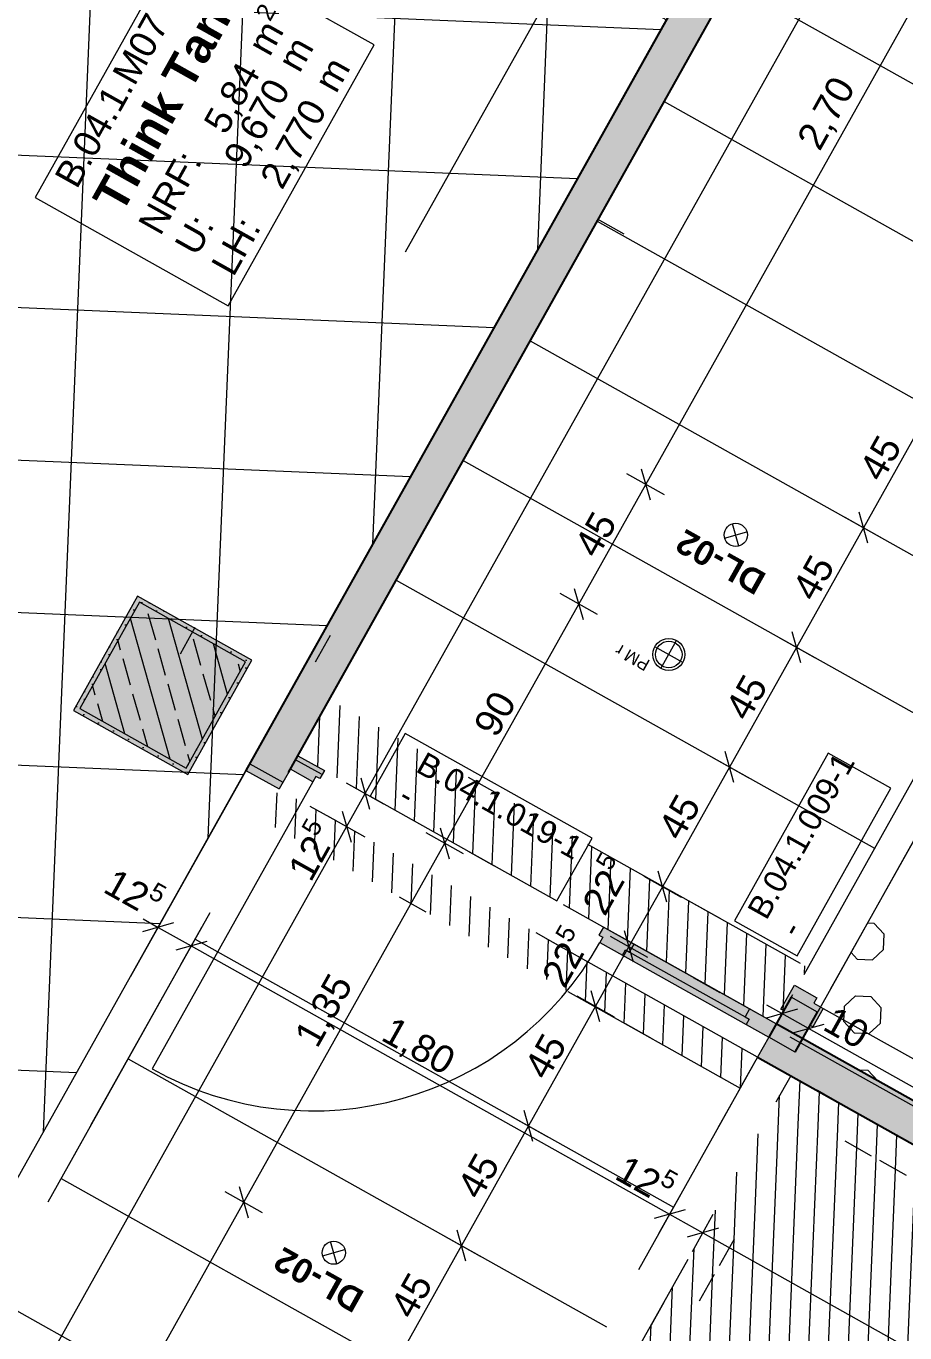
# Model space of a CAD drawing. Header units: metres. Extents: x -27.1 to 50.1, y 105.7 to 163.4.
# Drawn here: x -9.225 to -6.34, y 127.136 to 131.424 of the extents above; entities that cross this region are included whole.
import ezdxf

# ---------------------------------------------------------------- set-up
doc = ezdxf.new("R2010")
doc.units = ezdxf.units.M
doc.header["$MEASUREMENT"] = 0
for name, pattern in [('Punktlinie', [0.0035, 0, -0.0035]), ('Punktlinie_ eng', [0.00075, 0, -0.00075]), ('Strichlinie-über-Schnitt', [0.0023, 0.0008, -0.0015]), ('Strichpunktlinie', [0.006703, 0.003528, -0.001764, 0, -0.001411]), ('Wipeout_Contour', [1, 0, -1])]:
    doc.linetypes.add(name, pattern=pattern)
for name, color, linetype in [('00  Raster', 7, 'Continuous'), ('10  Fassade_Deckschraffur', 7, 'Continuous'), ('10  Stützen', 7, 'Continuous'), ('10  Stützen_Schnittschraffur', 7, 'Continuous'), ('20  Decke Abhangdecke', 7, 'Continuous'), ('20  Decke Abhangdecke_Deckschraffur', 7, 'Continuous'), ('20  Deckenspiegel + Einbauten', 7, 'Continuous'), ('20  Wand Leichtbau', 7, 'Continuous'), ('20  Wand Leichtbau_Deckschraffur', 7, 'Continuous'), ('20  Wand Leichtbau_Schnittschraffur', 7, 'Continuous'), ('20  Wand Leichtbau_Tür', 7, 'Continuous'), ('40  Bemaßung 1_ 50 Deckenspiegel', 7, 'Continuous'), ('50  NUF - Raumstempel', 7, 'Continuous'), ('50 NUF - Raumstempel MIETERAUSBAU', 7, 'Continuous'), ('Neubau_20  Decke Abhangdecke', 7, 'Continuous'), ('Neubau_20  Decke Abhangdecke_Deckschraffur', 7, 'Continuous'), ('Neubau_20  Deckenspiegel + Einbauten', 7, 'Continuous'), ('Neubau_40  Bemaßung 1_ 50 Deckenspiegel', 7, 'Continuous'), ('Neubau_50 NUF - Raumstempel MIETERAUSBAU', 7, 'Continuous')]:
    doc.layers.add(name, color=color, linetype=linetype)
doc.styles.add('ERSTELLTER_STIL_1', font='arial.ttf')
doc.styles.add('ERSTELLTER_STIL_2', font='arial.ttf')
pattern_1 = [(87.605446, (0, 0), (-0.06494324, 0.002715745), [])]

msp = doc.modelspace()

# ---------------------------------------------------------------- wipeouts: each hides what was drawn before it
at = {"color": 254, "linetype": 'Wipeout_Contour', "lineweight": 0, "ltscale": 578.896248}
msp.add_wipeout([(1.5068, 161.8649), (-18.3925, 126.3498), (-18.2219, 126.2542), (1.6769, 161.7686)], dxfattribs=at).dxf.layer = '10  Fassade_Deckschraffur'

# ---------------------------------------------------------------- next in the draw order: wipeouts: each hides what was drawn before it
at = {"color": 254, "linetype": 'Wipeout_Contour', "lineweight": 0, "ltscale": 579.750368}
msp.add_wipeout([(1.2236, 162.0253), (-18.6764, 126.5088), (-18.6188, 126.4766), (1.2811, 161.9927)], dxfattribs=at).dxf.layer = '10  Fassade_Deckschraffur'

# ---------------------------------------------------------------- next in the draw order: wipeouts: each hides what was drawn before it
at = {"color": 254, "linetype": 'Wipeout_Contour', "lineweight": 0, "ltscale": 579.478915}
msp.add_wipeout([(-18.4602, 126.3877), (1.4393, 161.9032), (1.2811, 161.9927), (-18.6188, 126.4766)], dxfattribs=at).dxf.layer = '10  Fassade_Deckschraffur'

# ---------------------------------------------------------------- next in the draw order: wipeouts: each hides what was drawn before it
at = {"color": 254, "linetype": 'Wipeout_Contour', "lineweight": 0, "ltscale": 579.276268}
msp.add_wipeout([(1.4393, 161.9032), (-18.4602, 126.3877), (-18.4575, 126.3862), (1.4419, 161.9017)], dxfattribs=at).dxf.layer = '10  Fassade_Deckschraffur'

# ---------------------------------------------------------------- next in the draw order: wipeouts: each hides what was drawn before it
at = {"color": 254, "linetype": 'Wipeout_Contour', "lineweight": 0, "ltscale": 579.199344}
msp.add_wipeout([(1.4446, 161.9001), (-18.4548, 126.3847), (-18.4016, 126.3549), (1.4977, 161.8701)], dxfattribs=at).dxf.layer = '10  Fassade_Deckschraffur'

# ---------------------------------------------------------------- next in the draw order: wipeouts: each hides what was drawn before it
at = {"color": 254, "linetype": 'Wipeout_Contour', "lineweight": 0, "ltscale": 579.127053}
msp.add_wipeout([(-18.3972, 126.3524), (1.5021, 161.8676), (1.4977, 161.8701), (-18.4016, 126.3549)], dxfattribs=at).dxf.layer = '10  Fassade_Deckschraffur'

# ---------------------------------------------------------------- next in the draw order: wipeouts: each hides what was drawn before it
at = {"color": 254, "linetype": 'Wipeout_Contour', "lineweight": 0, "ltscale": 579.115674}
msp.add_wipeout([(1.5021, 161.8676), (-18.3972, 126.3524), (-18.3925, 126.3498), (1.5068, 161.8649)], dxfattribs=at).dxf.layer = '10  Fassade_Deckschraffur'

# ---------------------------------------------------------------- next in the draw order: hatches: boundary and pattern name
at = {"layer": '10  Stützen_Schnittschraffur', "linetype": 'Continuous', "lineweight": 0, "true_color": 0xffffff}
h = msp.add_hatch(color=7, dxfattribs=at)
h.paths.add_polyline_path([(-9.0695, 129.1786), (-8.6943, 128.9684), (-8.4841, 129.3436), (-8.8593, 129.5538)])
h.paths.add_polyline_path([(-9.049, 129.1844), (-8.8535, 129.5333), (-8.5046, 129.3378), (-8.7001, 128.9889)], flags=0)
at = {"layer": '10  Stützen_Schnittschraffur', "linetype": 'Continuous', "lineweight": 13, "true_color": 0x000100}
h = msp.add_hatch(dxfattribs=at)
h.set_pattern_fill('Gips_0001', color=98, style=0, pattern_type=2)
h.set_pattern_definition([(87.605446, (0, 0), (-0.02497817, 0.001044517), [0, -0.025])])
h.paths.add_polyline_path([(-9.0695, 129.1786), (-8.6943, 128.9684), (-8.4841, 129.3436), (-8.8593, 129.5538)])
h.paths.add_polyline_path([(-9.049, 129.1844), (-8.8535, 129.5333), (-8.5046, 129.3378), (-8.7001, 128.9889)], flags=0)
at = {"layer": '10  Stützen_Schnittschraffur', "linetype": 'Continuous', "lineweight": 0, "true_color": 0xffffff}
msp.add_hatch(color=7, dxfattribs=at).paths.add_polyline_path([(-8.7001, 128.9889), (-8.5046, 129.3378), (-8.8535, 129.5333), (-9.049, 129.1844)])
at = {"layer": '10  Stützen_Schnittschraffur', "linetype": 'Continuous', "lineweight": 13, "true_color": 0x000100}
h = msp.add_hatch(dxfattribs=at)
h.set_pattern_fill('Beton__Stahlbeton_0001', color=98, style=0, pattern_type=2)
h.set_pattern_definition([(285.738, (-9.04904, 129.18438), (0.115501, 0.032549), []), (285.738, (-9.10679, 129.1681), (0.115501, 0.032549), [0.09, -0.03])])
h.paths.add_polyline_path([(-8.7001, 128.9889), (-8.5046, 129.3378), (-8.8535, 129.5333), (-9.049, 129.1844)])
at = {"layer": '20  Decke Abhangdecke_Deckschraffur', "linetype": 'Continuous', "lineweight": 13}
h = msp.add_hatch(dxfattribs=at)
h.set_pattern_fill('Lamellendecke_Flurkoffer_8E', color=5, style=0, pattern_type=2)
h.set_pattern_definition([(150.738, (-6.42524, 129.7489), (0.219962, 0.392577), [])])
h.paths.add_polyline_path([(-3.086, 138.3949), (-8.2298, 129.2145), (-6.6594, 128.3347), (-4.1552, 132.8041), (-4.1308, 132.8478), (4.4575, 148.1757), (4.5186, 148.2848), (5.7529, 150.4876), (8.9569, 156.206), (8.5469, 156.4357), (7.3866, 157.0858), (-0.3976, 143.1931)])
at = {"layer": '20  Decke Abhangdecke_Deckschraffur', "linetype": 'Continuous', "lineweight": 18, "true_color": 0xffd5aa}
h = msp.add_hatch(dxfattribs=at)
h.set_pattern_fill('Kreise_2_0001', color=41, style=0, pattern_type=2)
h.set_pattern_definition([(42.60545, (0.02602, 0.02393), (-0.2311238, 0.2512973), [0.05, -0.2914214]), (42.60545, (-0.0557, 0.11278), (-0.2311238, 0.2512973), [0.05, -0.2914214]), (42.60545, (0.0361, 0.26514), (-0.2311238, 0.2512973), [0.05, -0.2914214]), (42.60545, (-0.0456, 0.354), (-0.2311238, 0.2512973), [0.05, -0.2914214]), (132.60545, (-0.02393, 0.02602), (0.2512973, 0.2311238), [0.05, -0.2914214]), (132.60545, (0.0649, 0.10774), (0.2512973, 0.2311238), [0.05, -0.2914214]), (132.60545, (-0.01385, 0.26723), (0.2512973, 0.2311238), [0.05, -0.2914214]), (132.60545, (0.075, 0.34895), (0.2512973, 0.2311238), [0.05, -0.2914214]), (357.60545, (-0.02393, 0.02602), (0.01008675, 0.24121055), [0.05, -0.19142136]), (357.60545, (-0.0189, 0.14663), (0.01008675, 0.24121055), [0.05, -0.19142136]), (87.60545, (-0.05778, 0.06282), (-0.24121055, 0.01008675), [0.05, -0.19142136]), (87.60545, (0.06282, 0.05778), (-0.24121055, 0.01008675), [0.05, -0.19142136])])
h.paths.add_polyline_path([(-6.6757, 128.1011), (-4.4075, 126.8302), (-3.0692, 129.2188), (-4.116, 129.8053), (-4.7945, 128.5945), (-4.8434, 128.5072), (-4.9306, 128.5561), (-6.0647, 129.1915)])
at = {"layer": '20  Decke Abhangdecke_Deckschraffur', "linetype": 'Continuous', "lineweight": 13}
h = msp.add_hatch(dxfattribs=at)
h.set_pattern_fill('Lamellendecke_Flurkoffer_8E', color=5, style=0, pattern_type=2)
h.set_pattern_definition([(150.738, (-7.6977, 127.36693), (0.219962, 0.392577), [])])
h.paths.add_polyline_path([(-13.5095, 119.7915), (-11.9392, 118.9117), (-8.6889, 124.7127), (-6.881, 127.9392), (-8.4514, 128.8191)])
at = {"layer": '20  Wand Leichtbau_Deckschraffur', "linetype": 'Continuous', "lineweight": 0, "true_color": 0xffffff}
msp.add_hatch(color=7, dxfattribs=at).paths.add_polyline_path([(-7.2444, 128.3853), (-7.2574, 128.3926), (-7.2672, 128.3752), (-6.8616, 128.1479), (-6.8518, 128.1653), (-6.8649, 128.1726), (-6.8502, 128.1988), (-7.2297, 128.4114)])
at = {"layer": '20  Wand Leichtbau_Schnittschraffur', "linetype": 'Continuous', "lineweight": 18}
for points in [[(-5.8101, 133.7887), (-8.4729, 129.0364), (-8.3639, 128.9753), (-5.7011, 133.7276)], [(-8.3333, 129.0298), (-5.7316, 133.6731), (-5.8407, 133.7342), (-8.4423, 129.0909)], [(-8.4423, 129.0909), (-8.5035, 128.9818), (-8.3333, 129.0298)], [(-8.3333, 129.0298), (-8.5035, 128.9818), (-8.3944, 128.9207)], [(-6.7874, 128.1063), (-6.7002, 128.0574), (-6.6268, 128.1883), (-6.7141, 128.2372)], [(-6.8241, 128.0409), (-4.787, 126.8995), (-4.7259, 127.0086), (-6.763, 128.1499)]]:
    msp.add_hatch(color=9, dxfattribs=at).paths.add_polyline_path(points)
at = {"layer": '20  Wand Leichtbau_Schnittschraffur', "linetype": 'Continuous', "lineweight": 0, "true_color": 0xffffff}
for points in [[(-8.3333, 129.0298), (-8.3577, 128.9862), (-8.2836, 128.9446), (-8.2738, 128.9621), (-8.2607, 128.9547), (-8.246, 128.9809)], [(-7.2574, 128.3926), (-7.2444, 128.3853), (-7.2297, 128.4114), (-7.33, 128.4677), (-7.3447, 128.4415), (-7.3316, 128.4342), (-7.3414, 128.4167), (-7.2672, 128.3752)], [(-6.7033, 128.277), (-6.7472, 128.1984), (-6.7385, 128.1936), (-6.7141, 128.2372), (-6.6268, 128.1883), (-6.6513, 128.1447), (-6.6426, 128.1398), (-6.6083, 128.2009), (-6.6389, 128.218), (-6.6291, 128.2354)], [(-6.763, 128.1499), (-6.8502, 128.1988), (-6.8649, 128.1726), (-6.8518, 128.1653), (-6.8616, 128.1479), (-6.7874, 128.1063)]]:
    msp.add_hatch(color=7, dxfattribs=at).paths.add_polyline_path(points)
at = {"layer": 'Neubau_20  Decke Abhangdecke_Deckschraffur', "linetype": 'Continuous', "lineweight": 18, "true_color": 0xdcff15}
h = msp.add_hatch(dxfattribs=at)
h.set_pattern_fill('Bauliche_Anlagen__geplan_55', color=60, style=0, pattern_type=2)
h.set_pattern_definition([(87.60545, (0, 0), (-0.4995634, 0.0208903), []), (177.60545, (0, 0), (0.0208903, 0.4995634), [])])
h.paths.add_polyline_path([(-18.5789, 125.4226), (-16.3631, 124.1811), (-16.3557, 124.1941), (-12.4212, 121.9896), (-7.1238, 131.4442), (-9.1608, 132.5855), (-10.5172, 130.1646), (-14.1028, 132.1736), (-14.1773, 132.0406), (-14.5524, 132.2508), (-14.4596, 132.4165), (-14.6122, 132.5021)])
at = {"layer": 'Neubau_20  Decke Abhangdecke_Deckschraffur', "linetype": 'Continuous', "lineweight": 18, "true_color": 0xffd5aa}
h = msp.add_hatch(dxfattribs=at)
h.set_pattern_fill('Mauerwerk_0001', color=41, style=0, pattern_type=2)
h.set_pattern_definition(pattern_1)
h.paths.add_polyline_path([(-8.2298, 129.2145), (-8.3333, 129.0298), (-6.763, 128.1499), (-6.6594, 128.3347)])
h = msp.add_hatch(dxfattribs=at)
h.set_pattern_fill('Mauerwerk_0001', color=41, style=0, pattern_type=2)
h.set_pattern_definition(pattern_1)
h.paths.add_polyline_path([(-6.881, 127.9392), (-6.8241, 128.0409), (-8.3944, 128.9207), (-8.4514, 128.8191)])
h = msp.add_hatch(dxfattribs=at)
h.set_pattern_fill('Mauerwerk_0001', color=41, style=0, pattern_type=2)
h.set_pattern_definition(pattern_1)
h.paths.add_polyline_path([(-6.715, 127.9798), (-8.397, 124.9778), (-8.3098, 124.9289), (-3.5329, 122.2537), (-2.4722, 124.1468), (-5.4078, 125.7916), (-4.787, 126.8995), (-6.6278, 127.9309)])
h.paths.add_polyline_path([(-8.2609, 125.0162), (-6.6767, 127.8437), (-4.9231, 126.8612), (-5.5439, 125.7532), (-2.6083, 124.1084), (-3.5718, 122.3889)], flags=0)
h = msp.add_hatch(dxfattribs=at)
h.set_pattern_fill('Mauerwerk_0001', color=41, style=0, pattern_type=2)
h.set_pattern_definition(pattern_1)
h.paths.add_polyline_path([(-8.2609, 125.0162), (-3.5718, 122.3889), (-2.6083, 124.1084), (-5.5439, 125.7532), (-4.9231, 126.8612), (-6.6767, 127.8437)])

# ---------------------------------------------------------------- next in the draw order: linework, layer by layer
at = {"layer": '00  Raster', "color": 5, "linetype": 'Strichpunktlinie', "lineweight": 13, "ltscale": 1000}
msp.add_line((-17.9562, 112.8782), (7.5682, 158.4329), dxfattribs=at)
at = {"layer": '00  Raster', "color": 7, "linetype": 'Strichpunktlinie', "lineweight": 13, "ltscale": 1000}
for p, q in [((3.2894, 124.8296), (-16.3199, 135.8167)), ((2.2962, 123.0569), (-17.3132, 134.0441))]:
    msp.add_line(p, q, dxfattribs=at)
at = {"layer": '10  Stützen', "color": 7, "linetype": 'Continuous', "lineweight": 13, "ltscale": 1000, "flags": 128}
for points in [[(-9.0695, 129.1786), (-8.6943, 128.9684), (-8.4841, 129.3436), (-8.8593, 129.5538)], [(-8.7001, 128.9889), (-8.5046, 129.3378), (-8.8535, 129.5333), (-9.049, 129.1844)]]:
    msp.add_lwpolyline(points, close=True, dxfattribs=at)
at = {"layer": '20  Decke Abhangdecke', "color": 7, "linetype": 'Strichlinie-über-Schnitt', "lineweight": 13, "ltscale": 1000, "flags": 128}
for points in [[(-3.086, 138.3949), (-0.3976, 143.1931), (7.3866, 157.0858), (8.5469, 156.4357), (8.9569, 156.206), (5.7529, 150.4876), (4.5186, 148.2848), (4.4575, 148.1757), (-4.1308, 132.8478), (-4.1552, 132.8041), (-6.6594, 128.3347), (-8.2298, 129.2145)], [(-13.5095, 119.7915), (-8.4514, 128.8191), (-6.881, 127.9392), (-8.6889, 124.7127), (-11.9392, 118.9117)]]:
    msp.add_lwpolyline(points, close=True, dxfattribs=at)
at = {"layer": '20  Decke Abhangdecke', "color": 7, "linetype": 'Continuous', "lineweight": 13, "ltscale": 1000, "flags": 128}
msp.add_lwpolyline([(-6.6757, 128.1011), (-6.0647, 129.1915), (-4.9306, 128.5561), (-4.8434, 128.5072), (-4.7945, 128.5945), (-4.116, 129.8053), (-3.0692, 129.2188), (-4.4075, 126.8302)], close=True, dxfattribs=at)
at = {"layer": '20  Wand Leichtbau', "color": 7, "linetype": 'Continuous', "lineweight": 13, "ltscale": 1000}
for p, q in [((-8.3333, 129.0298), (-8.3577, 128.9862)), ((-8.3577, 128.9862), (-8.3944, 128.9207)), ((-6.6268, 128.1883), (-6.7141, 128.2372)), ((-6.763, 128.1499), (-6.7874, 128.1063)), ((-6.7874, 128.1063), (-6.8241, 128.0409))]:
    msp.add_line(p, q, dxfattribs=at)
at = {"layer": '20  Wand Leichtbau', "color": 7, "linetype": 'Continuous', "lineweight": 25, "ltscale": 1000, "flags": 128}
for points in [[(-5.8101, 133.7887), (-8.4729, 129.0364)], [(-8.3333, 129.0298), (-5.6705, 133.7822)], [(-5.8407, 133.7342), (-8.5035, 128.9818)], [(-8.3639, 128.9753), (-5.7011, 133.7276)], [(-6.7141, 128.2372), (-6.7874, 128.1063)], [(-6.7002, 128.0574), (-6.6268, 128.1883)], [(-4.7259, 127.0086), (-6.763, 128.1499)], [(-6.8241, 128.0409), (-4.787, 126.8995)]]:
    msp.add_lwpolyline(points, dxfattribs=at)
at = {"layer": '20  Wand Leichtbau', "color": 7, "linetype": 'Continuous', "lineweight": 13, "ltscale": 1000, "flags": 128}
for points in [[(-8.0959, 128.8969), (-7.4827, 128.5533), (-7.3675, 128.759), (-7.9806, 129.1025)], [(-6.6944, 128.3733), (-6.3865, 128.9229), (-6.5921, 129.0381), (-6.9, 128.4885)]]:
    msp.add_lwpolyline(points, close=True, dxfattribs=at)
at = {"layer": '20  Wand Leichtbau', "color": 7, "linetype": 'Strichlinie-über-Schnitt', "lineweight": 18, "ltscale": 1000, "flags": 128}
for points in [[(-8.4912, 129.0037), (-13.7593, 119.6014)], [(-8.4912, 129.0037), (-13.7593, 119.6014)], [(-8.4912, 129.0037), (-8.3822, 128.9426)], [(-8.4912, 129.0037), (-8.3822, 128.9426)], [(-13.6503, 119.5403), (-8.3822, 128.9426)], [(-13.5892, 119.6494), (-8.3822, 128.9426)], [(-6.8241, 128.0409), (-12.0494, 118.715)], [(-6.715, 127.9798), (-6.8241, 128.0409)], [(-11.9403, 118.6539), (-6.715, 127.9798)]]:
    msp.add_lwpolyline(points, dxfattribs=at)
at = {"layer": '20  Wand Leichtbau', "color": 7, "linetype": 'Continuous', "lineweight": 13, "ltscale": 1000, "flags": 128}
for points in [[(-8.5035, 128.9818), (-8.3944, 128.9207)], [(-6.7002, 128.0574), (-6.7874, 128.1063)]]:
    msp.add_lwpolyline(points, dxfattribs=at)
at = {"layer": '20  Wand Leichtbau_Tür', "color": 7, "linetype": 'Continuous', "lineweight": 18, "ltscale": 1000}
for p, q in [((-8.3577, 128.9862), (-8.3333, 129.0298)), ((-8.3333, 129.0298), (-8.246, 128.9809)), ((-8.2836, 128.9446), (-8.3577, 128.9862)), ((-8.2836, 128.9446), (-8.8115, 128.0024)), ((-8.2738, 128.9621), (-8.2836, 128.9446)), ((-8.2607, 128.9547), (-8.2738, 128.9621)), ((-8.246, 128.9809), (-8.2607, 128.9547)), ((-7.33, 128.4677), (-7.3447, 128.4415)), ((-7.3447, 128.4415), (-7.3316, 128.4342)), ((-7.3316, 128.4342), (-7.3414, 128.4167)), ((-7.2297, 128.4114), (-7.33, 128.4677)), ((-7.3414, 128.4167), (-7.2672, 128.3752)), ((-7.2672, 128.3752), (-7.2574, 128.3926)), ((-7.2574, 128.3926), (-7.2444, 128.3853)), ((-7.2444, 128.3853), (-7.2297, 128.4114)), ((-7.2444, 128.3853), (-6.8649, 128.1726)), ((-6.8502, 128.1988), (-7.2297, 128.4114)), ((-7.2672, 128.3752), (-6.8616, 128.1479)), ((-6.7472, 128.1984), (-6.7033, 128.277)), ((-6.7033, 128.277), (-6.6291, 128.2354)), ((-6.7141, 128.2372), (-6.7385, 128.1936)), ((-6.6268, 128.1883), (-6.7141, 128.2372)), ((-6.6291, 128.2354), (-6.6389, 128.218)), ((-6.6389, 128.218), (-6.6083, 128.2009)), ((-6.8502, 128.1988), (-6.8649, 128.1726)), ((-6.8649, 128.1726), (-6.8518, 128.1653)), ((-6.763, 128.1499), (-6.8502, 128.1988)), ((-6.7385, 128.1936), (-6.7472, 128.1984)), ((-6.6513, 128.1447), (-6.6268, 128.1883)), ((-6.6083, 128.2009), (-6.6426, 128.1398)), ((-6.6083, 128.2009), (-5.8712, 127.7878)), ((-6.8518, 128.1653), (-6.8616, 128.1479)), ((-6.8616, 128.1479), (-6.7874, 128.1063)), ((-6.7874, 128.1063), (-6.763, 128.1499)), ((-6.6426, 128.1398), (-6.6513, 128.1447))]:
    msp.add_line(p, q, dxfattribs=at)
at = {"layer": '20  Wand Leichtbau_Tür', "color": 7, "linetype": 'Continuous', "lineweight": 13, "ltscale": 1000}
for p, q in [((-8.3333, 129.0298), (-8.3577, 128.9862)), ((-8.3333, 129.0298), (-8.3577, 128.9862)), ((-8.3577, 128.9862), (-8.3944, 128.9207)), ((-6.6268, 128.1883), (-6.7141, 128.2372)), ((-6.6268, 128.1883), (-6.7141, 128.2372)), ((-6.763, 128.1499), (-6.7874, 128.1063)), ((-6.763, 128.1499), (-6.7874, 128.1063)), ((-6.7874, 128.1063), (-6.8241, 128.0409))]:
    msp.add_line(p, q, dxfattribs=at)
at = {"layer": '20  Wand Leichtbau_Tür', "color": 7, "linetype": 'Strichlinie-über-Schnitt', "lineweight": 13, "ltscale": 1000}
for p, q in [((-6.763, 128.1499), (-8.3333, 129.0298)), ((-6.2815, 129.0092), (-6.7141, 128.2372)), ((-6.1943, 128.9604), (-6.6268, 128.1883)), ((-6.8241, 128.0409), (-8.3944, 128.9207))]:
    msp.add_line(p, q, dxfattribs=at)
at = {"layer": '20  Wand Leichtbau_Tür', "color": 7, "linetype": 'Continuous', "lineweight": 13, "ltscale": 1000}
msp.add_arc((-8.2836, 128.9446), 1.08, 240.738, 330.738, dxfattribs=at)
at = {"layer": '40  Bemaßung 1_ 50 Deckenspiegel', "color": 7, "linetype": 'Continuous', "lineweight": 13, "ltscale": 1000}
for p, q in [((-8.112, 128.9058), (-2.8647, 138.2709)), ((-7.1913, 129.9202), (-5.8715, 132.2757)), ((-7.2057, 129.9713), (-7.1769, 129.8692)), ((-7.13, 129.8858), (-7.2527, 129.9546)), ((-7.4113, 129.5276), (-7.1913, 129.9202)), ((-7.3499, 129.4933), (-7.4726, 129.562)), ((-7.4257, 129.5787), (-7.3969, 129.4766)), ((-7.8512, 128.7425), (-7.4113, 129.5276)), ((-8.0507, 128.8714), (-8.1733, 128.9402)), ((-8.1264, 128.9569), (-8.0976, 128.8548)), ((-8.1731, 128.7968), (-8.112, 128.9058)), ((-8.1118, 128.7624), (-8.2345, 128.8311)), ((-8.1875, 128.8478), (-8.1587, 128.7457)), ((-16.5634, 113.8221), (-8.1731, 128.7968)), ((-7.7899, 128.7081), (-7.9125, 128.7768)), ((-7.8656, 128.7935), (-7.8368, 128.6914)), ((-8.5111, 127.5647), (-7.8512, 128.7425)), ((-8.8264, 128.4054), (-8.7577, 128.5281)), ((-8.741, 128.4811), (-8.8431, 128.4524)), ((-8.8411, 128.4942), (-8.7921, 128.4667)), ((-8.7921, 128.4667), (-8.683, 128.4056)), ((-8.7174, 128.3443), (-8.6486, 128.467)), ((-8.632, 128.42), (-8.7341, 128.3913)), ((-8.683, 128.4056), (-7.1127, 127.5258)), ((-6.7098, 128.2449), (-6.7785, 128.1222)), ((-6.6931, 128.1979), (-6.7952, 128.1691)), ((-6.7441, 128.1835), (-6.7932, 128.211)), ((-6.6569, 128.1346), (-6.7441, 128.1835)), ((-6.6225, 128.196), (-6.6913, 128.0733)), ((-6.7079, 128.1203), (-6.6059, 128.149)), ((-6.0478, 127.7933), (-6.6569, 128.1346)), ((-8.5255, 127.6158), (-8.4967, 127.5137)), ((-8.4497, 127.5304), (-8.5724, 127.5991)), ((-7.147, 127.4644), (-7.0783, 127.5871)), ((-9.8309, 125.2093), (-8.5111, 127.5647)), ((-7.0616, 127.5402), (-7.1637, 127.5114)), ((-7.1127, 127.5258), (-7.0036, 127.4647)), ((-7.038, 127.4033), (-6.9693, 127.526)), ((-6.9526, 127.4791), (-7.0547, 127.4503)), ((-7.0036, 127.4647), (-5.0626, 126.3771))]:
    msp.add_line(p, q, dxfattribs=at)
at = {"layer": '50  NUF - Raumstempel', "color": 253, "linetype": 'Punktlinie', "lineweight": 18, "ltscale": 1000, "true_color": 0x9f9f9f, "flags": 128}
msp.add_lwpolyline([(-10.0359, 110.1647), (-20.9522, 116.2812), (-16.4992, 124.2287), (-18.674, 125.4472), (-12.0678, 137.2376), (-11.8323, 137.1056), (-11.9129, 136.9617), (-11.5378, 136.7515), (-11.4571, 136.8954), (-6.3493, 134.0335), (-6.4299, 133.8895), (-6.0548, 133.6794), (-5.9741, 133.8233), (-5.8127, 133.7329), (-8.4694, 128.9914), (-4.7748, 126.9213), (-5.4078, 125.7916), (-2.4722, 124.1468), (-3.7407, 121.8829), (-3.5348, 121.7676)], close=True, dxfattribs=at)
at = {"layer": 'Neubau_20  Decke Abhangdecke', "color": 7, "linetype": 'Continuous', "lineweight": 13, "ltscale": 1000, "flags": 128}
msp.add_lwpolyline([(-18.5789, 125.4226), (-16.3631, 124.1811), (-16.3557, 124.1941), (-12.4212, 121.9896), (-7.1238, 131.4442), (-9.1608, 132.5855), (-10.5172, 130.1646), (-14.1028, 132.1736), (-14.1773, 132.0406), (-14.5524, 132.2508), (-14.4596, 132.4165), (-14.6122, 132.5021)], close=True, dxfattribs=at)
at = {"layer": 'Neubau_20  Decke Abhangdecke', "color": 7, "linetype": 'Punktlinie_ eng', "lineweight": 13, "ltscale": 1000, "flags": 128}
for points in [[(-8.2298, 129.2145), (-8.3333, 129.0298), (-6.763, 128.1499), (-6.6594, 128.3347)], [(-6.881, 127.9392), (-6.8241, 128.0409), (-8.3944, 128.9207), (-8.4514, 128.8191)], [(-6.715, 127.9798), (-8.397, 124.9778), (-8.3098, 124.9289), (-3.5329, 122.2537), (-2.4722, 124.1468), (-5.4078, 125.7916), (-4.787, 126.8995), (-6.6278, 127.9309)], [(-8.2609, 125.0162), (-3.5718, 122.3889), (-2.6083, 124.1084), (-5.5439, 125.7532), (-4.9231, 126.8612), (-6.6767, 127.8437)], [(-8.2609, 125.0162), (-6.6767, 127.8437), (-4.9231, 126.8612), (-5.5439, 125.7532), (-2.6083, 124.1084), (-3.5718, 122.3889)]]:
    msp.add_lwpolyline(points, close=True, dxfattribs=at)
at = {"layer": 'Neubau_20  Deckenspiegel + Einbauten', "color": 7, "linetype": 'Continuous', "lineweight": 13, "ltscale": 1000}
for p, q in [((-6.9321, 129.7442), (-6.859, 129.7648)), ((-6.8852, 129.7179), (-6.9059, 129.7911)), ((-7.0697, 129.3363), (-7.1613, 129.3876)), ((-7.1412, 129.3161), (-7.0899, 129.4077)), ((-8.2519, 127.3887), (-8.1788, 127.4093)), ((-8.205, 127.3625), (-8.2257, 127.4356))]:
    msp.add_line(p, q, dxfattribs=at)
for centre, radius in [((-6.8956, 129.7545), 0.038), ((-7.1155, 129.3619), 0.0525), ((-7.1155, 129.3619), 0.0435), ((-8.2153, 127.399), 0.038)]:
    msp.add_circle(centre, radius, dxfattribs=at)
at = {"layer": 'Neubau_40  Bemaßung 1_ 50 Deckenspiegel', "color": 7, "linetype": 'Continuous', "lineweight": 13, "ltscale": 1000}
for p, q in [((-6.2563, 130.1705), (-6.4762, 129.7779)), ((-6.5376, 129.8122), (-6.4149, 129.7435)), ((-6.4618, 129.7268), (-6.4906, 129.8289)), ((-6.4762, 129.7779), (-6.6962, 129.3853)), ((-6.7575, 129.4197), (-6.6348, 129.3509)), ((-6.6818, 129.3343), (-6.7106, 129.4363)), ((-6.6962, 129.3853), (-6.9161, 128.9927)), ((-6.9775, 129.0271), (-6.8548, 128.9584)), ((-6.9018, 128.9417), (-6.9305, 129.0438)), ((-6.9161, 128.9927), (-7.1361, 128.6001)), ((-7.1217, 128.5491), (-7.1505, 128.6512)), ((-7.1361, 128.6001), (-7.2462, 128.4036)), ((-7.1974, 128.6345), (-7.0748, 128.5658)), ((-7.3076, 128.438), (-7.1849, 128.3692)), ((-7.2318, 128.3526), (-7.2606, 128.4547)), ((-7.2462, 128.4036), (-7.3561, 128.2076)), ((-7.3417, 128.1565), (-7.3705, 128.2586)), ((-7.4174, 128.2419), (-7.2947, 128.1732)), ((-7.3561, 128.2076), (-7.576, 127.815)), ((-7.6374, 127.8494), (-7.5147, 127.7806)), ((-7.5616, 127.7639), (-7.5904, 127.866)), ((-7.576, 127.815), (-7.796, 127.4224)), ((-7.8573, 127.4568), (-7.7346, 127.388)), ((-7.7816, 127.3714), (-7.8104, 127.4735)), ((-7.796, 127.4224), (-8.016, 127.0298))]:
    msp.add_line(p, q, dxfattribs=at)
at = {"layer": 'Neubau_50 NUF - Raumstempel MIETERAUSBAU', "color": 7, "linetype": 'Continuous', "lineweight": 13, "ltscale": 1000}
for p, q in [((-8.7165, 131.7175), (-9.196, 130.8616)), ((-8.0824, 131.3622), (-8.7165, 131.7175)), ((-8.562, 130.5063), (-8.0824, 131.3622)), ((-9.196, 130.8616), (-8.562, 130.5063))]:
    msp.add_line(p, q, dxfattribs=at)
at = {"layer": 'Neubau_50 NUF - Raumstempel MIETERAUSBAU', "color": 7, "linetype": 'Punktlinie', "lineweight": 13, "ltscale": 1000, "flags": 128}
msp.add_lwpolyline([(-6.1683, 129.2112), (-6.763, 128.1499), (-8.3333, 129.0298), (-7.9031, 129.7975)], dxfattribs=at)

# ---------------------------------------------------------------- next in the draw order: texts
at = {"layer": '20  Deckenspiegel + Einbauten', "color": 7, "linetype": 'Continuous', "lineweight": 13, "rotation": 150.738}
for s, insert, char_height, attachment_point, style in [('\\A1;{\\pqc;\\fArial|b1|i0|c0|p38;DL-0\\fArial|b1|i0|c0|p38;2}', (-6.9651, 129.6304), 0.08, 2, 'ERSTELLTER_STIL_2'), ('\\A1;{\\pql;\\fArial|b0|i0|c0|p38;PM\\fArial|b0|i0|c0|p38; r}', (-7.1934, 129.3057), 0.04, 1, 'ERSTELLTER_STIL_1'), ('\\A1;{\\pqc;\\fArial|b1|i0|c0|p38;DL-0\\fArial|b1|i0|c0|p38;2}', (-8.2849, 127.2749), 0.08, 2, 'ERSTELLTER_STIL_2')]:
    msp.add_mtext(s, dxfattribs=dict(at, insert=insert, char_height=char_height, attachment_point=attachment_point, style=style))
at = {"layer": '20  Wand Leichtbau', "color": 7, "linetype": 'Continuous', "lineweight": 18, "char_height": 0.075, "attachment_point": 1, "style": 'ERSTELLTER_STIL_1'}
for s, insert, rotation in [('\\A1;{\\pql;\\pt0;\\fArial|b0|i0|c0|p38;B.04.1.019-1}', (-7.9136, 129.0453), 330.738), ('\\A1;{\\pql;\\pt0;\\fArial|b0|i0|c0|p38;B.04.1.009-1}', (-6.8607, 128.5237), 60.738), ('\\A1;{\\pql;\\pt0;\\fArial|b0|i0|c0|p38;-}', (-7.9712, 128.9425), 330.738), ('\\A1;{\\pql;\\pt0;\\fArial|b0|i0|c0|p38;-}', (-6.7578, 128.4661), 60.738)]:
    msp.add_mtext(s, dxfattribs=dict(at, insert=insert, rotation=rotation))
at = {"layer": '40  Bemaßung 1_ 50 Deckenspiegel', "color": 7, "linetype": 'Continuous', "lineweight": 13, "char_height": 0.09, "attachment_point": 7, "style": 'ERSTELLTER_STIL_1'}
for s, insert, width, rotation in [('\\A1;{\\pql;\\fArial|b0|i0|c0|p38;2,70}', (-6.6057, 131.0023), 0.239452, 60.738), ('\\A1;{\\pql;\\fArial|b0|i0|c0|p38;45}', (-6.4153, 129.9234), 0.136595, 60.738), ('\\A1;{\\pql;\\fArial|b0|i0|c0|p38;45}', (-7.3504, 129.6731), 0.136595, 60.738), ('\\A1;{\\pql;\\fArial|b0|i0|c0|p38;45}', (-6.6353, 129.5308), 0.136595, 60.738), ('\\A1;{\\pql;\\fArial|b0|i0|c0|p38;45}', (-6.8552, 129.1382), 0.136595, 60.738), ('\\A1;{\\pql;\\fArial|b0|i0|c0|p38;90}', (-7.6803, 129.0843), 0.136595, 60.738), ('\\A1;{\\pql;\\fArial|b0|i0|c0|p38;45}', (-7.0752, 128.7457), 0.136595, 60.738), ('\\A1;{\\pql;\\fArial|b0|i0|c0|p38;1,35}', (-8.2554, 128.058), 0.239452, 60.738), ('\\A1;{\\pql;\\fArial|b0|i0|c0|p38;10}', (-6.6154, 128.132), 0.136595, 330.738), ('\\A1;{\\pql;\\fArial|b0|i0|c0|p38;1,80}', (-8.0727, 128.0843), 0.239452, 330.738), ('\\A1;{\\pql;\\fArial|b0|i0|c0|p38;45}', (-7.5151, 127.9605), 0.136595, 60.738), ('\\A1;{\\pql;\\fArial|b0|i0|c0|p38;45}', (-7.7351, 127.5679), 0.136595, 60.738), ('\\A1;{\\pql;\\fArial|b0|i0|c0|p38;45}', (-7.9551, 127.1753), 0.136595, 60.738)]:
    msp.add_mtext(s, dxfattribs=dict(at, insert=insert, width=width, rotation=rotation))
for s, insert, rotation in [('\\A1;{\\pql;\\fArial|b0|i0|c0|p38;12\\fArial|b0|i0|c0|p38;\\A1{\\H.66x;\\S5^  ;}}', (-8.2682, 128.5988), 60.738), ('\\A1;{\\pql;\\fArial|b0|i0|c0|p38;22\\fArial|b0|i0|c0|p38;\\A1{\\H.66x;\\S5^  ;}}', (-7.3024, 128.4867), 60.738), ('\\A1;{\\pql;\\fArial|b0|i0|c0|p38;12\\fArial|b0|i0|c0|p38;\\A1{\\H.66x;\\S5^  ;}}', (-8.99, 128.5618), 330.738), ('\\A1;{\\pql;\\fArial|b0|i0|c0|p38;22\\fArial|b0|i0|c0|p38;\\A1{\\H.66x;\\S5^  ;}}', (-7.4352, 128.2497), 60.738), ('\\A1;{\\pql;\\fArial|b0|i0|c0|p38;12\\fArial|b0|i0|c0|p38;\\A1{\\H.66x;\\S5^  ;}}', (-7.3106, 127.6208), 330.738)]:
    msp.add_mtext(s, dxfattribs=dict(at, insert=insert, rotation=rotation))
at = {"layer": '50 NUF - Raumstempel MIETERAUSBAU', "color": 7, "linetype": 'Continuous', "lineweight": 18, "attachment_point": 1, "rotation": 60.738}
for s, insert, char_height, style in [('\\A1;{\\pqj;\\pt0;\\fArial|b1|i0|c0|p38;Think Tank}', (-9.0104, 130.8589), 0.1125, 'ERSTELLTER_STIL_2'), ('\\A1;{\\pql;\\pt0,0.1;\\fArial|b0|i0|c0|p38;5,84\\fArial|b0|i0|c0|p38;\\A1{\\H.66x;\\S^  ;}\\fArial|b0|i0|c0|p38; m\\fArial|b0|i0|c0|p38;\\A1{\\H.66x;\\S2^  ;}}', (-8.6686, 131.1191), 0.0875, 'ERSTELLTER_STIL_1'), ('\\A1;{\\pql;\\pt0;\\fArial|b0|i0|c0|p38;B.04.1.M07}', (-9.1354, 130.9289), 0.0875, 'ERSTELLTER_STIL_1'), ('\\A1;{\\pql;\\pt0,0.1;\\fArial|b0|i0|c0|p38;9,670\\fArial|b0|i0|c0|p38;\\A1{\\H.66x;\\S^  ;}\\fArial|b0|i0|c0|p38; m\\fArial|b0|i0|c0|p38;\\A1{\\H.66x;\\S^  ;}}', (-8.5813, 130.9936), 0.0875, 'ERSTELLTER_STIL_1'), ('\\A1;{\\pql;\\pt0,0.1;\\fArial|b0|i0|c0|p38;2,770\\fArial|b0|i0|c0|p38;\\A1{\\H.66x;\\S^  ;}\\fArial|b0|i0|c0|p38; m\\fArial|b0|i0|c0|p38;\\A1{\\H.66x;\\S^  ;}}', (-8.4613, 130.9264), 0.0875, 'ERSTELLTER_STIL_1'), ('\\A1;{\\pqj;\\pt0;\\fArial|b0|i0|c0|p38;NRF: }', (-8.8612, 130.7753), 0.0875, 'ERSTELLTER_STIL_1'), ('\\A1;{\\pqj;\\pt0;\\fArial|b0|i0|c0|p38;U: }', (-8.7412, 130.7081), 0.0875, 'ERSTELLTER_STIL_1'), ('\\A1;{\\pqj;\\pt0;\\fArial|b0|i0|c0|p38;LH: }', (-8.6213, 130.6409), 0.0875, 'ERSTELLTER_STIL_1')]:
    msp.add_mtext(s, dxfattribs=dict(at, insert=insert, char_height=char_height, style=style))

doc.saveas('drawing.dxf')
